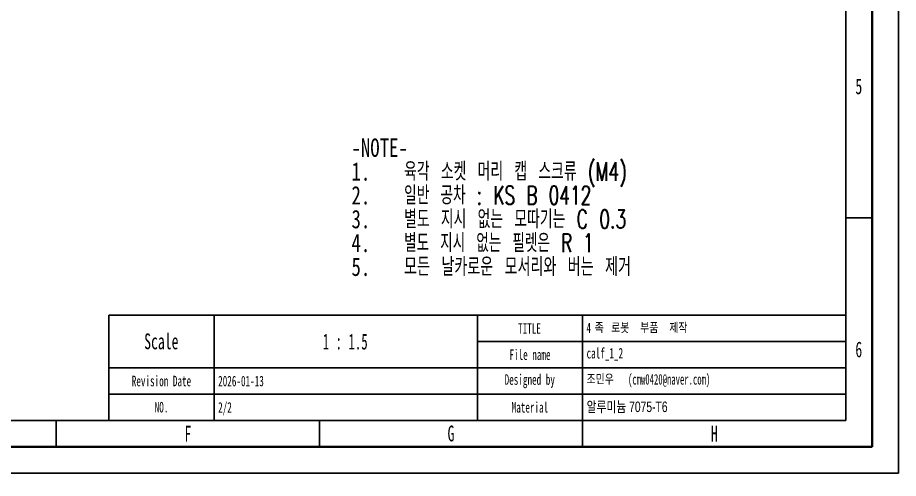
# Model space of a CAD drawing. Header units: millimetres. Extents: x 0 to 420, y -75 to 415.
# Drawn here: x 252.7 to 420, y 0 to 87.6 of the extents above; entities that cross this region are included whole.
import ezdxf

# ---------------------------------------------------------------- set-up
doc = ezdxf.new("R2010")
doc.units = ezdxf.units.MM
doc.layers.add('SLD-0', color=179, linetype='Continuous')
doc.layers.add('치수선', color=104, linetype='Continuous')
for name, color, linetype, lineweight in [('도면층1', 4, 'Continuous', 35), ('도면층2', 3, 'Continuous', 25), ('도면층3', 5, 'Continuous', 25)]:
    doc.layers.add(name, color=color, linetype=linetype, lineweight=lineweight)
doc.styles.add('SLDTEXTSTYLE0', font='TXT', dxfattribs={"width": 0.75})
doc.styles.add('SLDTEXTSTYLE2', font='TXT', dxfattribs={"width": 0.684211, "bigfont": 'bigfont'})
doc.styles.add('SLDTEXTSTYLE3', font='TXT', dxfattribs={"width": 0.676471, "bigfont": 'bigfont'})
doc.styles.add('SLDTEXTSTYLE4', font='TXT', dxfattribs={"width": 0.671875, "bigfont": 'bigfont'})
doc.styles.add('SLDTEXTSTYLE5', font='TXT', dxfattribs={"width": 0.694444, "bigfont": 'bigfont'})
doc.styles.add('SLDTEXTSTYLE6', font='TXT', dxfattribs={"width": 0.638186})
doc.styles.add('SLDTEXTSTYLE7', font='TXT', dxfattribs={"width": 0.75, "bigfont": 'bigfont'})
doc.styles.add('SLDTEXTSTYLE8', font='TXT', dxfattribs={"width": 0.605})
doc.styles.add('SLDTEXTSTYLE9', font='TXT', dxfattribs={"width": 0.598704})
doc.dimstyles.new('SLDDIMSTYLE5', dxfattribs={"dimtxt": 3.5, "dimasz": 3.302, "dimexe": 0, "dimexo": 0.0625, "dimgap": 0.875, "dimtad": 0, "dimtih": 1, "dimtoh": 1, "dimdec": 3, "dimlfac": 1.5, "dimrnd": 1e-09, "dimzin": 12, "dimdsep": 46, "dimtxsty": 'SLDTEXTSTYLE0', "dimblk1": 'NONE', "dimblk2": 'NONE', "dimsah": 1, "dimcen": 0, "dimadec": 0, "dimazin": 3, "dimtfac": 1, "dimtdec": 3, "dimtofl": 0, "dimtmove": 0, "dimatfit": 3, "dimldrblk": 'NONE', "dimfxl": 1, "dimfrac": 2, "dimtolj": 1, "dimtzin": 12, "dimarcsym": 0})

# ---------------------------------------------------------------- blocks, each defined once
blk = doc.blocks.new('_D_17')
at = {"layer": '치수선', "transparency": 16777216, "insert": (193.04, 184.05), "char_height": 3.5, "attachment_point": 1, "style": 'SLDTEXTSTYLE0'}
blk.add_mtext('R400', dxfattribs=at)
blk = doc.blocks.new('_None')
blk = doc.blocks.new('_D_20')
at = {"layer": '치수선', "transparency": 16777216}
blk.add_line((205.22, 112.97), (193.04, 112.97), dxfattribs=at)
at = {"layer": '치수선', "transparency": 16777216, "insert": (193.04, 117.48), "char_height": 3.5, "attachment_point": 1, "style": 'SLDTEXTSTYLE0'}
blk.add_mtext('R345', dxfattribs=at)

msp = doc.modelspace()

# ---------------------------------------------------------------- linework, layer by layer
at = {"layer": 'SLD-0', "color": 7}
for p, q in [((420, 1), (420, 298)), ((0, 1), (420, 1))]:
    msp.add_line(p, q, dxfattribs=at)
at = {"layer": '도면층1', "color": 7}
for p, q in [((415, 6), (415, 293)), ((5, 6), (415, 6))]:
    msp.add_line(p, q, dxfattribs=at)
at = {"layer": '도면층2', "color": 7}
for p, q in [((410, 11), (410, 288)), ((410, 11), (410, 149.5)), ((410, 49.5), (415, 49.5)), ((10, 11), (410, 11)), ((260, 11), (260, 6)), ((310, 11), (310, 6)), ((360, 11), (360, 6))]:
    msp.add_line(p, q, dxfattribs=at)
at = {"layer": '도면층3', "color": 7}
for p, q in [((410, 31), (270, 31)), ((270, 31), (270, 11)), ((290, 31), (290, 11)), ((340, 31), (340, 11)), ((360, 31), (360, 11)), ((410, 31), (410, 11)), ((410, 26), (340, 26)), ((410, 21), (270, 21)), ((410, 16), (270, 16)), ((410, 11), (270, 11))]:
    msp.add_line(p, q, dxfattribs=at)

# ---------------------------------------------------------------- texts
at = {"char_height": 3.5, "attachment_point": 1}
for s, insert, style in [('-NOTE-', (316.08585, 64.608289), 'SLDTEXTSTYLE0'), ('육각 소켓 머리 캡 스크류 (M4)', (326.08585, 60.082594), 'SLDTEXTSTYLE2'), ('1.', (316.08585, 60.082594), 'SLDTEXTSTYLE0'), ('2.', (316.08585, 55.5569), 'SLDTEXTSTYLE0'), ('일반 공차 : KS B 0412', (326.08585, 55.5569), 'SLDTEXTSTYLE3'), ('3.', (316.08585, 51.031205), 'SLDTEXTSTYLE0'), ('별도 지시 없는 모따기는 C 0.3', (326.08585, 51.031205), 'SLDTEXTSTYLE2'), ('4.', (316.08585, 46.505511), 'SLDTEXTSTYLE0'), ('별도 지시 없는 필렛은 R 1', (326.08585, 46.505511), 'SLDTEXTSTYLE4'), ('5.', (316.08585, 41.979816), 'SLDTEXTSTYLE0'), ('모든 날카로운 모서리와 버는 제거', (326.08585, 41.979816), 'SLDTEXTSTYLE5')]:
    msp.add_mtext(s, dxfattribs=dict(at, insert=insert, style=style))
at = {"layer": 'SLD-0', "color": 7}
for s, insert, char_height, attachment_point, style in [('TITLE', (349.913748, 29.494802), 2, 2, 'SLDTEXTSTYLE6'), ('4', (360.75, 29.612802), 2, 1, 'SLDTEXTSTYLE8'), ('족', (362.291667, 29.610024), 2, 1, 'SLDTEXTSTYLE7'), ('로봇', (365.433333, 29.610024), 2, 1, 'SLDTEXTSTYLE7'), ('부품', (370.952778, 29.610024), 2, 1, 'SLDTEXTSTYLE7'), ('제작', (376.472222, 29.610024), 2, 1, 'SLDTEXTSTYLE7'), ('Scale', (279.956303, 27.543203), 3, 2, 'SLDTEXTSTYLE6'), ('File name', (350.002356, 24.510802), 2, 2, 'SLDTEXTSTYLE6'), ('calf_1_2', (360.75, 24.788802), 2, 1, 'SLDTEXTSTYLE6'), ('Revision Date', (279.982542, 19.510802), 2, 2, 'SLDTEXTSTYLE6'), ('Designed by', (349.958897, 19.787802), 2, 2, 'SLDTEXTSTYLE6'), ('조민우', (360.75, 19.832024), 2, 1, 'SLDTEXTSTYLE7'), ('(cmw0420@naver.com)', (368.622222, 19.834802), 2, 1, 'SLDTEXTSTYLE8'), ('NO.', (279.996202, 14.528802), 2, 2, 'SLDTEXTSTYLE6'), ('Material', (349.991016, 14.510802), 2, 2, 'SLDTEXTSTYLE6'), ('{\\fGulim|b0|i0|c129|p50;알루미늄 7075-T6}', (360.763889, 14.607024), 2, 1, 'SLDTEXTSTYLE7')]:
    msp.add_mtext(s, dxfattribs=dict(at, insert=insert, char_height=char_height, attachment_point=attachment_point, style=style))
at = {"layer": '도면층2', "color": 7}
for s, insert, char_height, attachment_point, style in [('5', (412.478376, 76.017703), 3, 2, 'SLDTEXTSTYLE6'), ('1 : 1.5', (314.891878, 27.498203), 3, 2, 'SLDTEXTSTYLE9'), ('6', (412.478376, 26.023703), 3, 2, 'SLDTEXTSTYLE6'), ('2026-01-13', (290.75, 19.498802), 2, 1, 'SLDTEXTSTYLE6'), ('2/2', (290.75, 14.498802), 2, 1, 'SLDTEXTSTYLE6'), ('G', (334.991588, 10.043203), 3, 2, 'SLDTEXTSTYLE6'), ('F', (285.007964, 9.992203), 3, 2, 'SLDTEXTSTYLE6'), ('H', (385.013528, 9.992203), 3, 2, 'SLDTEXTSTYLE6')]:
    msp.add_mtext(s, dxfattribs=dict(at, insert=insert, char_height=char_height, attachment_point=attachment_point, style=style))

# ---------------------------------------------------------------- dimensions: what is measured, and where the dimension line sits
at = {"layer": '치수선'}
for center, picture, middle in [((260.89347, 414.90162), '_D_17', (198.33703, 182.319134)), ((266.793812, 352.627904), '_D_20', (198.33703, 115.744995))]:
    dim = msp.add_radius_dim(center=center, mpoint=(0, 0), dimstyle='SLDDIMSTYLE5', dxfattribs=at)
    dim.commit()
    dim.dimension.update_dxf_attribs({"geometry": picture, "text_midpoint": middle, "dimtype": 164})

doc.saveas('drawing.dxf')
